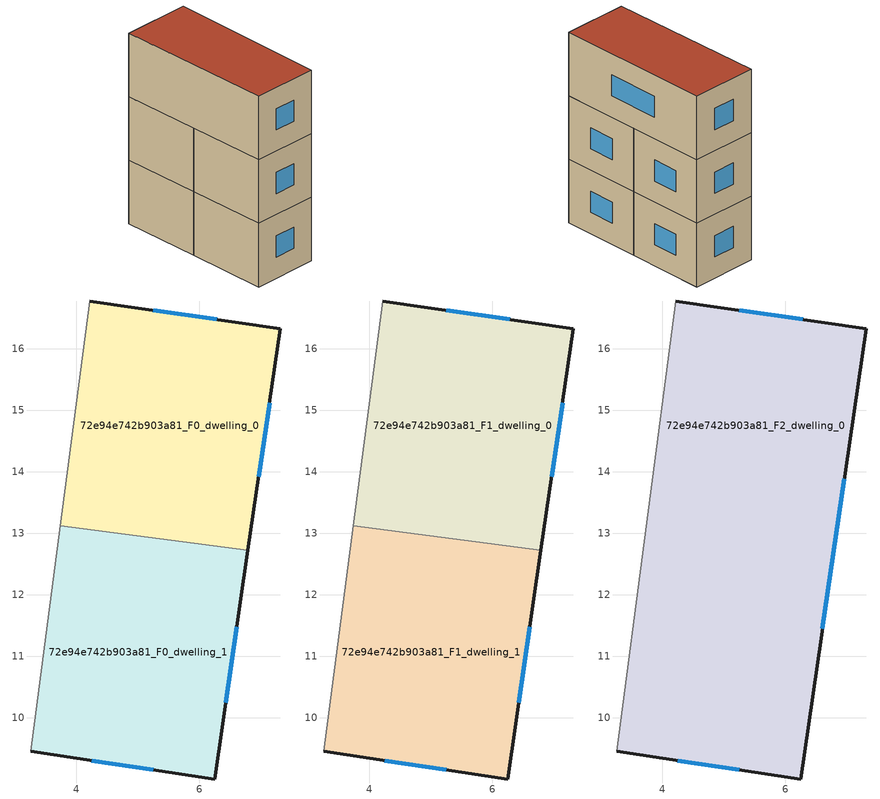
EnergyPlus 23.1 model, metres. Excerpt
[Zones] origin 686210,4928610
72e94e742b903a81_F0_dwelling_0
 floor ground (EU_floor_Construction): 7.32,16.32 6.79,12.72 3.74,13.12 4.22,16.77 z0
 wall outside (EU_wall_Construction): 6.79,12.72 7.32,16.32 4.22,16.77 z0:3
 wall adiabatic (EU_wall_Construction): 4.22,16.77 3.74,13.12 z0:3
 wall to 72e94e742b903a81_F0_dwelling_1 (EU_wall_Construction): 3.74,13.12 6.79,12.72 z0:3
 window (EU_Window_Construction): 6.28,16.47 5.25,16.62 / 6.97,13.92 7.14,15.12 z1:2
72e94e742b903a81_F0_dwelling_1
 floor ground (EU_floor_Construction): 6.79,12.72 6.25,9 3.26,9.45 3.74,13.12 z0
 wall outside (EU_wall_Construction): 3.26,9.45 6.25,9 6.79,12.72 z0:3
 wall adiabatic (EU_wall_Construction): 3.74,13.12 3.26,9.45 z0:3
 window (EU_Window_Construction): 6.43,10.24 6.61,11.48 / 4.25,9.3 5.25,9.15 z1:2
72e94e742b903a81_F1_dwelling_0
 floor to 72e94e742b903a81_F0_dwelling_0 (EU_floor_Construction): 7.32,16.32 6.79,12.72 3.74,13.12 4.22,16.77 z3
 wall outside (EU_wall_Construction): 6.79,12.72 7.32,16.32 4.22,16.77 z3:6
 wall adiabatic (EU_wall_Construction): 4.22,16.77 3.74,13.12 z3:6
 wall to 72e94e742b903a81_F1_dwelling_1 (EU_wall_Construction): 3.74,13.12 6.79,12.72 z3:6
 window (EU_Window_Construction): 6.28,16.47 5.25,16.62 / 6.97,13.92 7.14,15.12 z4:5
72e94e742b903a81_F1_dwelling_1
 floor to 72e94e742b903a81_F0_dwelling_1 (EU_floor_Construction): 6.79,12.72 6.25,9 3.26,9.45 3.74,13.12 z3
 wall outside (EU_wall_Construction): 3.26,9.45 6.25,9 6.79,12.72 z3:6
 wall adiabatic (EU_wall_Construction): 3.74,13.12 3.26,9.45 z3:6
 window (EU_Window_Construction): 6.43,10.24 6.61,11.48 / 4.25,9.3 5.25,9.15 z4:5
72e94e742b903a81_F2_dwelling_0
 floor to 72e94e742b903a81_F1_dwelling_0 (EU_floor_Construction): 7.32,16.32 6.79,12.72 3.74,13.12 4.22,16.77 z6
 floor to 72e94e742b903a81_F1_dwelling_1 (EU_floor_Construction): 6.79,12.72 6.25,9 3.26,9.45 3.74,13.12 z6
 wall outside (EU_wall_Construction): 3.26,9.45 6.25,9 7.32,16.32 4.22,16.77 z6:9
 wall adiabatic (EU_wall_Construction): 4.22,16.77 3.26,9.45 z6:9
 window (EU_Window_Construction): 6.28,16.47 5.25,16.62 / 6.6,11.44 6.96,13.88 / 4.25,9.3 5.25,9.15 z7:8
 roof outside (EU_roof_Construction): 6.25,9 7.32,16.32 4.22,16.77 3.26,9.45 z9
[Building]
EU S2 Campaign: North Axis=0; Terrain=City; Solar Distribution=FullExterior
[Site:Location]
Bologna: Latitude=44.5; Longitude=11.25; Time Zone=1; Elevation=37
[SizingPeriod:WeatherFileDays]
AnnualSizingPeriod: Begin Month=1; Begin Day of Month=1; End Month=12; End Day of Month=31; Day of Week for Start Day=Monday; Use Weather File Daylight Saving Period=No; Use Weather File Rain and Snow Indicators=No
[MATERIAL]
EU_InternalMass_Material: Roughness=MediumRough; Thickness=0.1; Conductivity=1; Density=1800; Specific Heat=900; Thermal Absorptance=0.9; Solar Absorptance=0.7; Visible Absorptance=0.7
[MATERIAL:NOMASS] Roughness=MediumRough; Thermal Absorptance=0.9; Solar Absorptance=0.7; Visible Absorptance=0.7
Name | Thermal Resistance
EU_wall_NoMass | 0.937881
EU_roof_NoMass | 0.548572
EU_floor_NoMass | 0.71348
[WINDOWMATERIAL:SIMPLEGLAZINGSYSTEM]
EU_Window_SimpleGlazing: UFactor=4.25633; Solar Heat Gain Coefficient=0.85; Visible Transmittance=0.85
[CONSTRUCTION]
EU_wall_Construction: EU_wall_NoMass
EU_roof_Construction: EU_roof_NoMass
EU_floor_Construction: EU_floor_NoMass
EU_InternalMass_Construction: EU_InternalMass_Material
EU_Window_Construction: EU_Window_SimpleGlazing
[ZONE] Type=1; Multiplier=1; Ceiling Height=autocalculate; Floor Area=autocalculate; Part of Total Floor Area=Yes
Name | Volume
72e94e742b903a81_F0_dwelling_0 | 34.1221
72e94e742b903a81_F1_dwelling_0 | 34.1213
72e94e742b903a81_F2_dwelling_0 | 68.2346
72e94e742b903a81_F0_dwelling_1 | 34.1155
72e94e742b903a81_F1_dwelling_1 | 34.1147
[INTERNALMASS] Construction=EU_InternalMass_Construction
Name | Zone or ZoneList | Surface Area
72e94e742b903a81_F0_dwelling_0_EU_InternalMass | 72e94e742b903a81_F0_dwelling_0 | 11.374
72e94e742b903a81_F0_dwelling_1_EU_InternalMass | 72e94e742b903a81_F0_dwelling_1 | 11.3716
72e94e742b903a81_F1_dwelling_0_EU_InternalMass | 72e94e742b903a81_F1_dwelling_0 | 11.374
72e94e742b903a81_F1_dwelling_1_EU_InternalMass | 72e94e742b903a81_F1_dwelling_1 | 11.3716
72e94e742b903a81_F2_dwelling_0_EU_InternalMass | 72e94e742b903a81_F2_dwelling_0 | 22.7461
[OTHEREQUIPMENT] Fuel Type=Electricity; Design Level Calculation Method=Watts/Area; Power per Zone Floor Area=1; Fraction Latent=0; Fraction Radiant=0; Fraction Lost=0; Carbon Dioxide Generation Rate=0; EndUse Subcategory=EU_Step8_InternalGains
Name | Zone or ZoneList or Space or SpaceList | Schedule
EU_Step8_InternalGain_72e94e742b903a81_F0_dwelling_0_f000 | 72e94e742b903a81_F0_dwelling_0 | EU_Step8_GainSchedule_72e94e742b903a81_F0_dwelling_0_f000
EU_Step8_InternalGain_72e94e742b903a81_F0_dwelling_1_f000 | 72e94e742b903a81_F0_dwelling_1 | EU_Step8_GainSchedule_72e94e742b903a81_F0_dwelling_1_f000
EU_Step8_InternalGain_72e94e742b903a81_F1_dwelling_0_f000 | 72e94e742b903a81_F1_dwelling_0 | EU_Step8_GainSchedule_72e94e742b903a81_F1_dwelling_0_f000
EU_Step8_InternalGain_72e94e742b903a81_F1_dwelling_1_f000 | 72e94e742b903a81_F1_dwelling_1 | EU_Step8_GainSchedule_72e94e742b903a81_F1_dwelling_1_f000
EU_Step8_InternalGain_72e94e742b903a81_F2_dwelling_0_f000 | 72e94e742b903a81_F2_dwelling_0 | EU_Step8_GainSchedule_72e94e742b903a81_F2_dwelling_0_f000
[ZONEVENTILATION:DESIGNFLOWRATE] Schedule=EU_AlwaysOn; Design Flow Rate Calculation Method=AirChanges/Hour; Air Changes per Hour=0.687892; Ventilation Type=Natural; Fan Pressure Rise=0; Fan Total Efficiency=1; Constant Term Coefficient=1; Temperature Term Coefficient=0; Velocity Term Coefficient=0; Velocity Squared Term Coefficient=0; Minimum Indoor Temperature=-100; Maximum Indoor Temperature=100; Delta Temperature=-100; Minimum Outdoor Temperature=-100; Maximum Outdoor Temperature=100; Maximum Wind Speed=40
Name | Zone or ZoneList or Space or SpaceList
EU_ConstantAir_72e94e742b903a81_F0_dwelling_0 | 72e94e742b903a81_F0_dwelling_0
EU_ConstantAir_72e94e742b903a81_F0_dwelling_1 | 72e94e742b903a81_F0_dwelling_1
EU_ConstantAir_72e94e742b903a81_F1_dwelling_0 | 72e94e742b903a81_F1_dwelling_0
EU_ConstantAir_72e94e742b903a81_F1_dwelling_1 | 72e94e742b903a81_F1_dwelling_1
EU_ConstantAir_72e94e742b903a81_F2_dwelling_0 | 72e94e742b903a81_F2_dwelling_0
[HVACTEMPLATE:THERMOSTAT] Constant Heating Setpoint=20; Constant Cooling Setpoint=50
EU_HeatOnly_72e94e742b903a81_F0_dwelling_0; EU_HeatOnly_72e94e742b903a81_F0_dwelling_1; EU_HeatOnly_72e94e742b903a81_F1_dwelling_0; EU_HeatOnly_72e94e742b903a81_F1_dwelling_1; EU_HeatOnly_72e94e742b903a81_F2_dwelling_0
[HVACTEMPLATE:ZONE:IDEALLOADSAIRSYSTEM] System Availability Schedule=EU_AlwaysOn; Maximum Heating Supply Air Temperature=50; Minimum Cooling Supply Air Temperature=13; Maximum Heating Supply Air Humidity Ratio=0.0156; Minimum Cooling Supply Air Humidity Ratio=0.0077; Heating Limit=NoLimit; Cooling Limit=NoLimit; Heating Availability Schedule=EU_AlwaysOn; Cooling Availability Schedule=EU_CoolingOff; Dehumidification Control Type=ConstantSensibleHeatRatio; Cooling Sensible Heat Ratio=0.7; Dehumidification Setpoint=60; Humidification Control Type=None; Humidification Setpoint=30; Outdoor Air Method=None; Outdoor Air Flow Rate per Person=0.00944; Outdoor Air Flow Rate per Zone Floor Area=0; Outdoor Air Flow Rate per Zone=0; Demand Controlled Ventilation Type=None; Outdoor Air Economizer Type=NoEconomizer; Heat Recovery Type=None; Sensible Heat Recovery Effectiveness=0.7; Latent Heat Recovery Effectiveness=0.65
Name | Template Thermostat
72e94e742b903a81_F0_dwelling_0 | EU_HeatOnly_72e94e742b903a81_F0_dwelling_0
72e94e742b903a81_F0_dwelling_1 | EU_HeatOnly_72e94e742b903a81_F0_dwelling_1
72e94e742b903a81_F1_dwelling_0 | EU_HeatOnly_72e94e742b903a81_F1_dwelling_0
72e94e742b903a81_F1_dwelling_1 | EU_HeatOnly_72e94e742b903a81_F1_dwelling_1
72e94e742b903a81_F2_dwelling_0 | EU_HeatOnly_72e94e742b903a81_F2_dwelling_0
[SIZING:ZONE] Zone Cooling Design Supply Air Temperature Input Method=SupplyAirTemperature; Zone Cooling Design Supply Air Temperature=13; Zone Heating Design Supply Air Temperature Input Method=SupplyAirTemperature; Zone Heating Design Supply Air Temperature=50; Zone Cooling Design Supply Air Humidity Ratio=0.008; Zone Heating Design Supply Air Humidity Ratio=0.008; Cooling Design Air Flow Method=DesignDay; Cooling Design Air Flow Rate=0; Cooling Minimum Air Flow per Zone Floor Area=0.000762; Cooling Minimum Air Flow=0; Cooling Minimum Air Flow Fraction=0.2; Heating Design Air Flow Method=DesignDay; Heating Design Air Flow Rate=0; Heating Maximum Air Flow per Zone Floor Area=0.002032; Heating Maximum Air Flow=0.141576; Heating Maximum Air Flow Fraction=0.3; Account for Dedicated Outdoor Air System=No; Dedicated Outdoor Air System Control Strategy=NeutralSupplyAir; Dedicated Outdoor Air Low Setpoint Temperature for Design=autosize; Dedicated Outdoor Air High Setpoint Temperature for Design=autosize; Zone Load Sizing Method=Sensible Load Only No Latent Load; Zone Latent Cooling Design Supply Air Humidity Ratio Input Method=HumidityRatioDifference; Zone Cooling Design Supply Air Humidity Ratio Difference=0.005; Zone Latent Heating Design Supply Air Humidity Ratio Input Method=HumidityRatioDifference; Zone Humidification Design Supply Air Humidity Ratio Difference=0.005
72e94e742b903a81_F0_dwelling_0; 72e94e742b903a81_F0_dwelling_1; 72e94e742b903a81_F1_dwelling_0; 72e94e742b903a81_F1_dwelling_1; 72e94e742b903a81_F2_dwelling_0
[SCHEDULE:CONSTANT]
Name | Hourly Value
EU_AlwaysOn | 1
EU_CoolingOff | 0
[SCHEDULE:FILE] Column Number=1; Rows to Skip at Top=0; Number of Hours of Data=8760; Column Separator=Comma; Interpolate to Timestep=No; Minutes per Item=60; Adjust Schedule for Daylight Savings=Yes
Name | File
EU_Step8_GainSchedule_72e94e742b903a81_F0_dwelling_0_f000 | ../../schedules/72e94e742b903a81/72e94e742b903a81_F0_dwelling_0_f000_gain.csv
EU_Step8_GainSchedule_72e94e742b903a81_F0_dwelling_1_f000 | ../../schedules/72e94e742b903a81/72e94e742b903a81_F0_dwelling_1_f000_gain.csv
EU_Step8_GainSchedule_72e94e742b903a81_F1_dwelling_0_f000 | ../../schedules/72e94e742b903a81/72e94e742b903a81_F1_dwelling_0_f000_gain.csv
EU_Step8_GainSchedule_72e94e742b903a81_F1_dwelling_1_f000 | ../../schedules/72e94e742b903a81/72e94e742b903a81_F1_dwelling_1_f000_gain.csv
EU_Step8_GainSchedule_72e94e742b903a81_F2_dwelling_0_f000 | ../../schedules/72e94e742b903a81/72e94e742b903a81_F2_dwelling_0_f000_gain.csv
